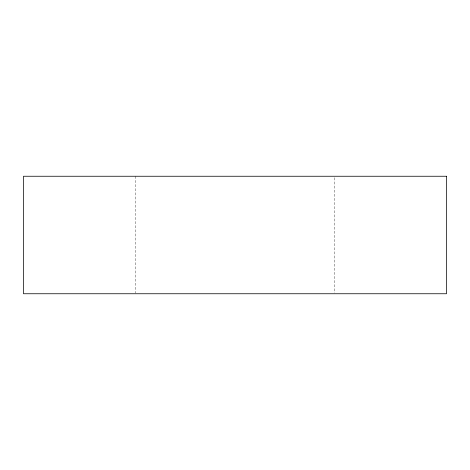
<?xml version="1.0" encoding="UTF-8"?>
<svg xmlns="http://www.w3.org/2000/svg" width="470" height="470" viewBox="0 0 470 470"><rect width="100%" height="100%" fill="white"/><g stroke="black" fill="none" stroke-linecap="round" stroke-linejoin="round"><path stroke-width="0.35" stroke-dasharray="2.35 1.76" d="M334.376 177.719L334.376 293.016M135.624 176.25L135.624 293.016"/><path stroke-width="0.7" d="M446.5 176.25L23.5 176.25L23.5 293.75L446.5 293.75L446.5 176.25"/></g></svg>
